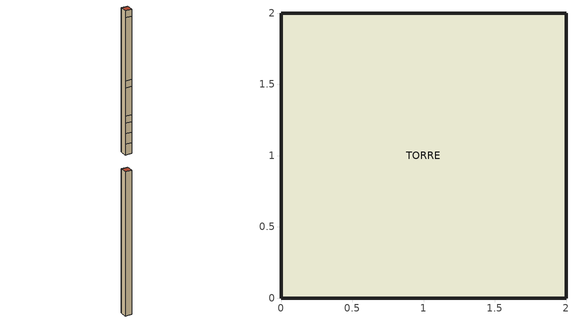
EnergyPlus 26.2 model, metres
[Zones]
TORRE
 floor adiabatic (PAREDE): 2,2 2,0 0,0 0,2 z0
 wall outside (PAREDE): 2,0 0,0 z0:3; 2,0 0,0 z3:6; 2,0 0,0 z6:9; 2,0 0,0 z9:11; 2,0 0,0 z11:19; 2,0 0,0 z19:21; 2,0 0,0 z21:39; 2,0 0,0 z39:41; 0,2 2,2 / 0,2 0,0 / 2,0 2,2 z0:41
 roof outside (PAREDE): 0,2 0,0 2,0 2,2 z41
[Building]
Verificacao F4.4 vento City: 0, City, 0.04, 0.4, MinimalShadowing, 25, 6
[Material:NoMass]
PAREDE: MediumRough, 1, 0.9, 0.7, 0.7
[Construction]
PAREDE: PAREDE
[Zone]
TORRE
